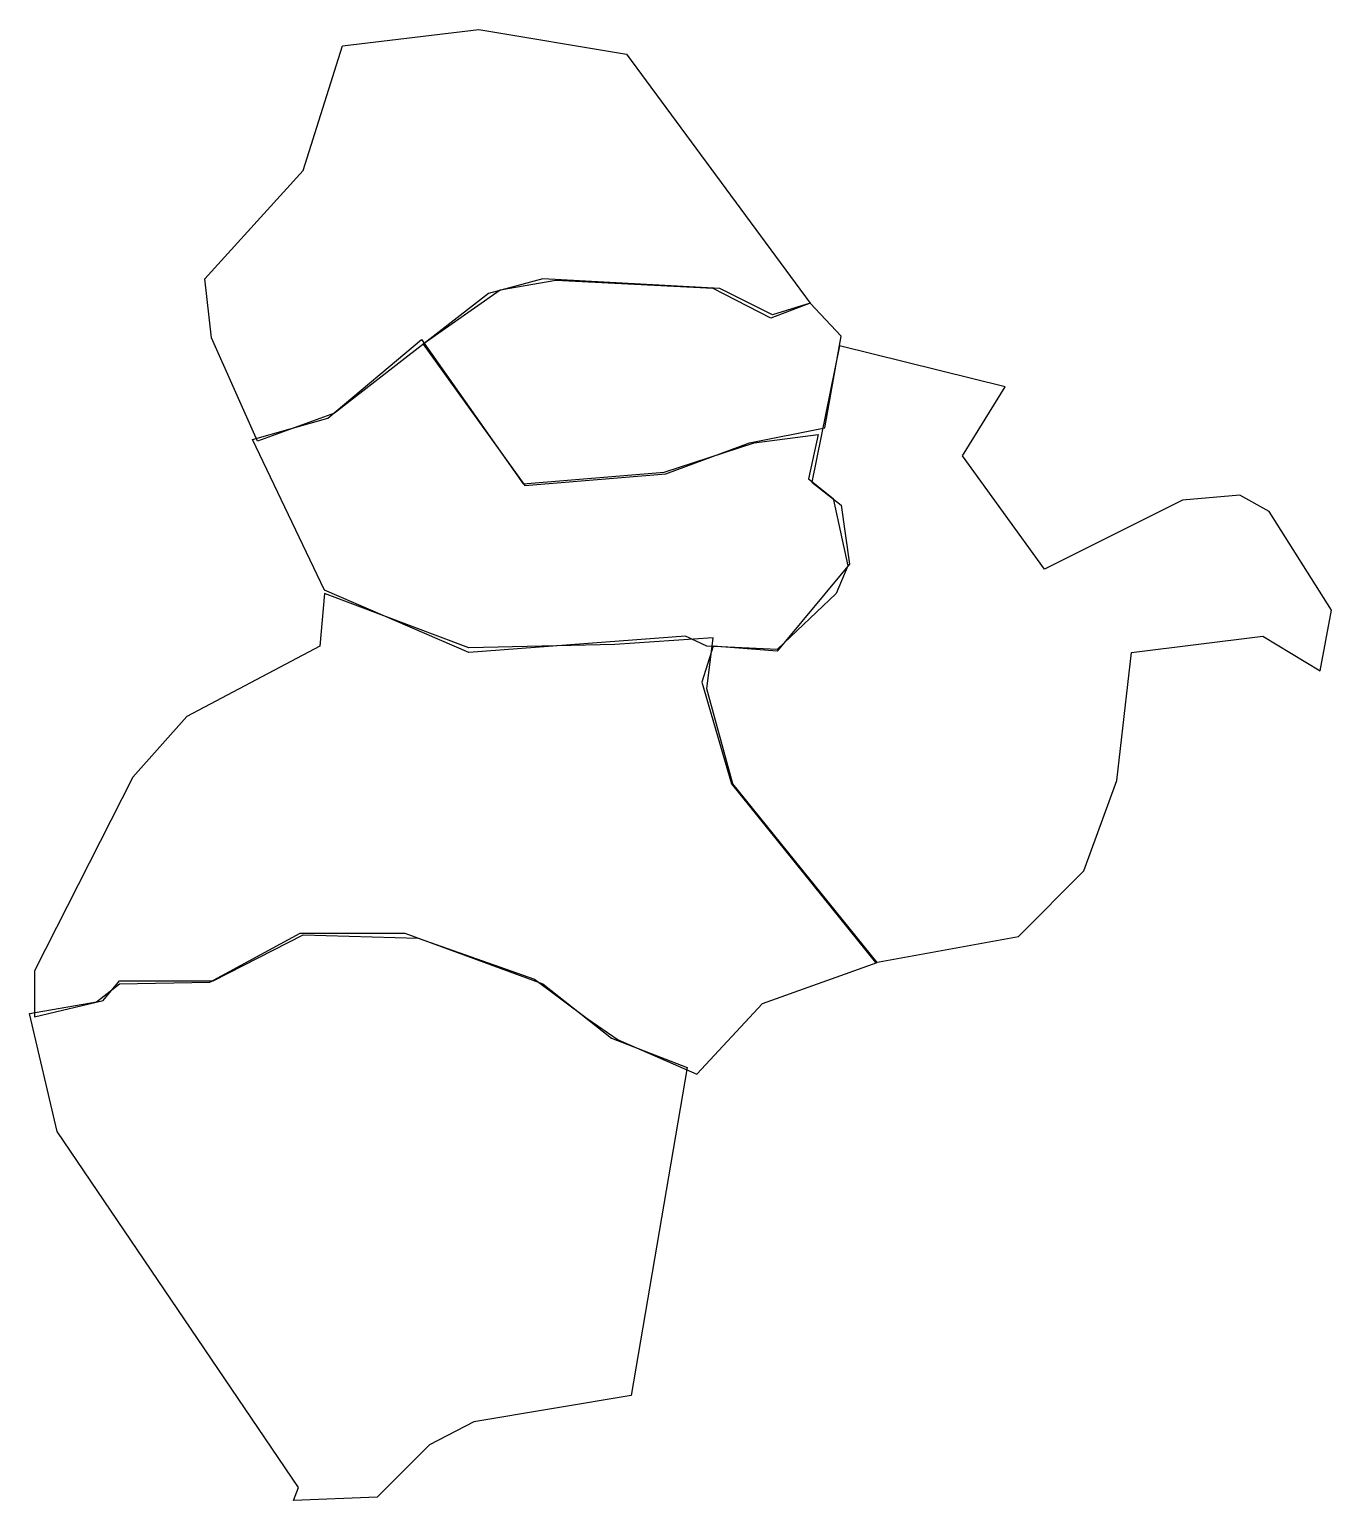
# Model space of a CAD drawing. Extents: x -365 to 89, y 191 to 704.
import ezdxf

# ---------------------------------------------------------------- set-up
doc = ezdxf.new("R2010")
doc.units = 0
doc.layers.add('Layer_1', color=7, linetype='CONTINUOUS')

msp = doc.modelspace()

# ---------------------------------------------------------------- linework, layer by layer
at = {"layer": 'Layer_1', "color": 7}
for points in [[(-304, 617.14286), (-269.714288, 654.85714), (-256, 698.285716), (-208.571432, 704.000004), (-157.142856, 695.428572), (-93.142856, 608.571428), (-106.285712, 604.571428), (-124.571432, 613.714284), (-186.285712, 617.14286), (-205.142856, 612.000004), (-258.857144, 570.285716), (-285.714288, 560.571428), (-301.714288, 596.571428), (-304, 617.14286)], [(-228, 594.285716), (-192.571432, 545.14286), (-143.428568, 549.14286), (-114.285712, 560.000004), (-88, 565.14286), (-82.285712, 597.14286), (-93.142856, 608.571428), (-106.857144, 603.428572), (-126.857144, 613.714284), (-181.714288, 616.571428), (-201.142856, 613.14286), (-228, 594.285716)], [(-228.571432, 596.000004), (-193.142856, 545.714284), (-144, 549.714284), (-112.571432, 560.000004), (-90.285712, 562.85714), (-93.714288, 547.428572), (-85.142856, 540.571428), (-80, 517.14286), (-84, 507.428572), (-104.571432, 488.000004), (-129.142856, 489.14286), (-136.571432, 492.571428), (-212, 486.85714), (-262.285712, 508.571428), (-287.428568, 561.14286), (-261.142856, 568.571428), (-228.571432, 596.000004)], [(-126.857144, 489.14286), (-130.857144, 476.571428), (-120.571432, 441.14286), (-70.285714, 378.85714), (-20.571429, 388.000004), (2.285714, 410.85714), (13.714286, 442.285716), (18.857143, 486.85714), (64.571429, 492.571428), (84.571432, 480.571428), (88.571432, 501.714284), (66.857143, 536.000004), (56.571429, 541.714284), (36.571429, 540.000004), (-11.428571, 516.000004), (-40, 555.428572), (-25.142857, 579.428572), (-82.857144, 593.714284), (-92.571432, 546.285716), (-82.285712, 538.285716), (-79.428571, 517.714284), (-104.571432, 487.428572), (-126.857144, 489.14286)], [(-262.285712, 507.428572), (-264, 489.14286), (-310.285712, 464.571428), (-329.142856, 443.428572), (-363.428568, 376.000004), (-363.428568, 360.000004), (-339.428568, 365.714284), (-333.714288, 372.571428), (-301.142856, 372.571428), (-269.714288, 388.571428), (-229.714288, 387.428572), (-189.142856, 373.14286), (-170.857144, 359.428572), (-160, 352.000004), (-132.571432, 340.000004), (-109.714288, 364.571428), (-69.714286, 378.85714), (-120, 441.14286), (-129.142856, 474.285716), (-126.857144, 492.000004), (-161.142856, 489.714284), (-212, 488.571428), (-262.285712, 507.428572)], [(-136, 342.285716), (-155.428568, 228.000004), (-210.285712, 218.85714), (-225.714288, 210.85714), (-244, 192.571428), (-273.142856, 191.428572), (-271.428568, 196.000004), (-355.428568, 320.000004), (-365.142856, 361.14286), (-341.714288, 365.14286), (-333.714288, 371.428572), (-302.285712, 372.000004), (-270.857144, 389.14286), (-234.285712, 389.14286), (-186.285712, 371.428572), (-162.285712, 352.571428), (-136, 342.285716)]]:
    msp.add_lwpolyline(points, close=True, dxfattribs=at)

doc.saveas('drawing.dxf')
